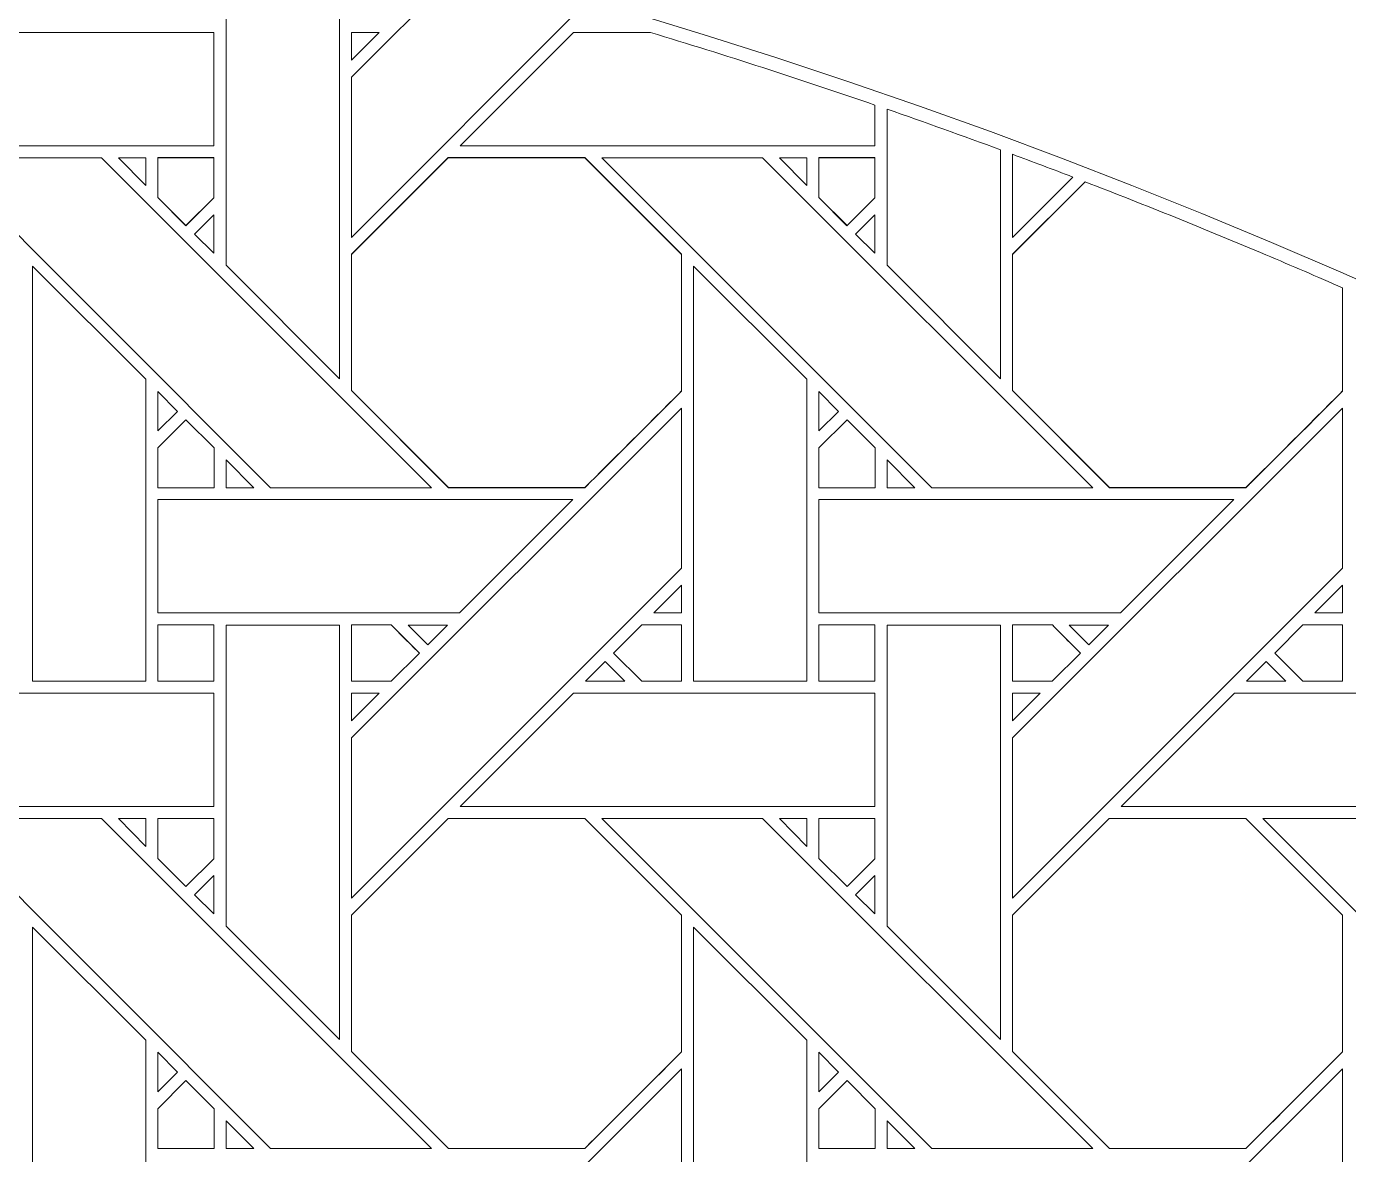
# Model space of a CAD drawing. Header units: inches. Extents: x 2.4 to 22.4, y -0.9 to 19.1.
# Drawn here: x 14.051 to 15.949, y 15.965 to 17.584 of the extents above; entities that cross this region are included whole.
import ezdxf

# ---------------------------------------------------------------- set-up
doc = ezdxf.new("R2010")
doc.units = ezdxf.units.IN
doc.header["$MEASUREMENT"] = 0
doc.layers.add('Design', color=7, linetype='Continuous', lineweight=0)

msp = doc.modelspace()

# ---------------------------------------------------------------- linework, layer by layer
at = {"layer": 'Design'}
for points, knots in [([(12.3829, 19.0948), (6.86, 19.0948), (2.3829, 14.6176), (2.3829, 9.0948), (2.3829, 3.5719), (6.86, -0.9052), (12.3829, -0.9052), (17.9057, -0.9052), (22.3829, 3.5719), (22.3829, 9.0948), (22.3829, 14.6176), (17.9057, 19.0948), (12.3829, 19.0948)], [0, 0, 0, 0, 1, 1, 1, 2, 2, 2, 3, 3, 3, 4, 4, 4, 4]), ([(12.3829, 17.972), (7.4801, 17.972), (3.5056, 13.9975), (3.5056, 9.0948), (3.5056, 4.192), (7.4801, 0.2175), (12.3829, 0.2175), (17.2856, 0.2175), (21.2601, 4.192), (21.2601, 9.0948), (21.2601, 13.9975), (17.2856, 17.972), (12.3829, 17.972)], [0, 0, 0, 0, 1, 1, 1, 2, 2, 2, 3, 3, 3, 4, 4, 4, 4]), ([(14.3378, 17.2415), (14.3378, 17.2415), (14.3378, 17.6737), (14.3378, 17.6737), (14.3378, 17.6737), (14.5007, 17.6737), (14.5007, 17.6737), (14.5007, 17.6737), (14.5007, 17.0786), (14.5007, 17.0786), (14.5007, 17.0786), (14.3378, 17.2415), (14.3378, 17.2415)], [0, 0, 0, 0, 1, 1, 1, 2, 2, 2, 3, 3, 3, 4, 4, 4, 4]), ([(14.5179, 17.2815), (14.5179, 17.2815), (14.5179, 17.5116), (14.5179, 17.5116), (14.5179, 17.5116), (14.6628, 17.6566), (14.6628, 17.6566), (14.723, 17.6406), (14.783, 17.6239), (14.8429, 17.6066), (14.8429, 17.6066), (14.5179, 17.2815), (14.5179, 17.2815)], [0, 0, 0, 0, 1, 1, 1, 2, 2, 2, 3, 3, 3, 4, 4, 4, 4]), ([(14.3203, 17.5758), (14.3203, 17.5758), (14.3203, 17.413), (14.3203, 17.413), (14.3203, 17.413), (13.725, 17.413), (13.725, 17.413), (13.725, 17.413), (13.8878, 17.5758), (13.8878, 17.5758), (13.8878, 17.5758), (14.3203, 17.5758), (14.3203, 17.5758)], [0, 0, 0, 0, 1, 1, 1, 2, 2, 2, 3, 3, 3, 4, 4, 4, 4]), ([(14.5577, 17.5758), (14.5577, 17.5758), (14.5179, 17.536), (14.5179, 17.536), (14.5179, 17.536), (14.5179, 17.5758), (14.5179, 17.5758), (14.5179, 17.5758), (14.5577, 17.5758), (14.5577, 17.5758)], [0, 0, 0, 0, 1, 1, 1, 2, 2, 2, 3, 3, 3, 3]), ([(15.269, 17.4716), (15.269, 17.4716), (15.269, 17.413), (15.269, 17.413), (15.269, 17.413), (14.6737, 17.413), (14.6737, 17.413), (14.6737, 17.413), (14.8365, 17.5758), (14.8365, 17.5758), (14.8365, 17.5758), (14.9468, 17.5758), (14.9468, 17.5758), (15.0548, 17.5432), (15.1622, 17.5084), (15.269, 17.4716)], [0, 0, 0, 0, 1, 1, 1, 2, 2, 2, 3, 3, 3, 4, 4, 4, 5, 5, 5, 5]), ([(15.4494, 17.0786), (15.4494, 17.0786), (15.2865, 17.2415), (15.2865, 17.2415), (15.2865, 17.2415), (15.2865, 17.4656), (15.2865, 17.4656), (15.341, 17.4467), (15.3953, 17.4272), (15.4494, 17.4072), (15.4494, 17.4072), (15.4494, 17.0786), (15.4494, 17.0786)], [0, 0, 0, 0, 1, 1, 1, 2, 2, 2, 3, 3, 3, 4, 4, 4, 4]), ([(15.4666, 17.2815), (15.4666, 17.2815), (15.4666, 17.4008), (15.4666, 17.4008), (15.4955, 17.39), (15.5243, 17.3792), (15.5531, 17.3681), (15.5531, 17.3681), (15.4666, 17.2815), (15.4666, 17.2815)], [0, 0, 0, 0, 1, 1, 1, 2, 2, 2, 3, 3, 3, 3]), ([(14.6329, 16.9222), (14.6329, 16.9222), (14.4018, 16.9222), (14.4018, 16.9222), (14.4018, 16.9222), (13.9283, 17.3959), (13.9283, 17.3959), (13.9283, 17.3959), (14.1592, 17.3959), (14.1592, 17.3959), (14.1592, 17.3959), (14.6329, 16.9222), (14.6329, 16.9222)], [0, 0, 0, 0, 1, 1, 1, 2, 2, 2, 3, 3, 3, 4, 4, 4, 4]), ([(14.1833, 17.3959), (14.1833, 17.3959), (14.2228, 17.3959), (14.2228, 17.3959), (14.2228, 17.3959), (14.2228, 17.356), (14.2228, 17.356), (14.2228, 17.356), (14.1833, 17.3959), (14.1833, 17.3959)], [0, 0, 0, 0, 1, 1, 1, 2, 2, 2, 3, 3, 3, 3]), ([(14.3203, 17.396), (14.3203, 17.396), (14.3203, 17.3384), (14.3203, 17.3384), (14.3203, 17.3384), (14.2803, 17.2985), (14.2803, 17.2985), (14.2803, 17.2985), (14.24, 17.3388), (14.24, 17.3388), (14.24, 17.3388), (14.24, 17.396), (14.24, 17.396), (14.24, 17.396), (14.3203, 17.396), (14.3203, 17.396)], [0, 0, 0, 0, 1, 1, 1, 2, 2, 2, 3, 3, 3, 4, 4, 4, 5, 5, 5, 5]), ([(14.2803, 17.2983), (14.2803, 17.2983), (14.24, 17.3387), (14.24, 17.3387), (14.24, 17.3387), (14.24, 17.3959), (14.24, 17.3959), (14.24, 17.3959), (14.3203, 17.3959), (14.3203, 17.3959), (14.3203, 17.3959), (14.3203, 17.3383), (14.3203, 17.3383), (14.3203, 17.3383), (14.2803, 17.2983), (14.2803, 17.2983)], [0, 0, 0, 0, 1, 1, 1, 2, 2, 2, 3, 3, 3, 4, 4, 4, 5, 5, 5, 5]), ([(14.6566, 17.396), (14.6566, 17.396), (14.8528, 17.396), (14.8528, 17.396), (14.8528, 17.396), (14.9915, 17.2573), (14.9915, 17.2573), (14.9915, 17.2573), (14.9915, 17.0611), (14.9915, 17.0611), (14.9737, 17.0431), (14.8618, 16.9314), (14.8528, 16.9224), (14.8528, 16.9224), (14.6571, 16.9224), (14.6571, 16.9224), (14.6571, 16.9224), (14.5179, 17.0616), (14.5179, 17.0616), (14.5179, 17.0616), (14.5179, 17.2573), (14.5179, 17.2573), (14.5179, 17.2573), (14.6566, 17.396), (14.6566, 17.396)], [0, 0, 0, 0, 1, 1, 1, 2, 2, 2, 3, 3, 3, 4, 4, 4, 5, 5, 5, 6, 6, 6, 7, 7, 7, 8, 8, 8, 8]), ([(14.9915, 17.2571), (14.9915, 17.2571), (14.9915, 17.0609), (14.9915, 17.0609), (14.9736, 17.0429), (14.8617, 16.9312), (14.8528, 16.9222), (14.8528, 16.9222), (14.6571, 16.9222), (14.6571, 16.9222), (14.6571, 16.9222), (14.5179, 17.0615), (14.5179, 17.0615), (14.5179, 17.0615), (14.5179, 17.2571), (14.5179, 17.2571), (14.5179, 17.2571), (14.6565, 17.3959), (14.6565, 17.3959), (14.6565, 17.3959), (14.8528, 17.3959), (14.8528, 17.3959), (14.8528, 17.3959), (14.9915, 17.2571), (14.9915, 17.2571)], [0, 0, 0, 0, 1, 1, 1, 2, 2, 2, 3, 3, 3, 4, 4, 4, 5, 5, 5, 6, 6, 6, 7, 7, 7, 8, 8, 8, 8]), ([(15.5816, 16.9222), (15.5816, 16.9222), (15.3506, 16.9222), (15.3506, 16.9222), (15.3506, 16.9222), (14.877, 17.3959), (14.877, 17.3959), (14.877, 17.3959), (15.1079, 17.3959), (15.1079, 17.3959), (15.1079, 17.3959), (15.5816, 16.9222), (15.5816, 16.9222)], [0, 0, 0, 0, 1, 1, 1, 2, 2, 2, 3, 3, 3, 4, 4, 4, 4]), ([(15.1321, 17.3959), (15.1321, 17.3959), (15.1715, 17.3959), (15.1715, 17.3959), (15.1715, 17.3959), (15.1715, 17.356), (15.1715, 17.356), (15.1715, 17.356), (15.1321, 17.3959), (15.1321, 17.3959)], [0, 0, 0, 0, 1, 1, 1, 2, 2, 2, 3, 3, 3, 3]), ([(15.1887, 17.3388), (15.1887, 17.3388), (15.1887, 17.396), (15.1887, 17.396), (15.1887, 17.396), (15.269, 17.396), (15.269, 17.396), (15.269, 17.396), (15.269, 17.3384), (15.269, 17.3384), (15.269, 17.3384), (15.2291, 17.2985), (15.2291, 17.2985), (15.2291, 17.2985), (15.1887, 17.3388), (15.1887, 17.3388)], [0, 0, 0, 0, 1, 1, 1, 2, 2, 2, 3, 3, 3, 4, 4, 4, 5, 5, 5, 5]), ([(15.229, 17.2983), (15.229, 17.2983), (15.1887, 17.3387), (15.1887, 17.3387), (15.1887, 17.3387), (15.1887, 17.3959), (15.1887, 17.3959), (15.1887, 17.3959), (15.269, 17.3959), (15.269, 17.3959), (15.269, 17.3959), (15.269, 17.3383), (15.269, 17.3383), (15.269, 17.3383), (15.229, 17.2983), (15.229, 17.2983)], [0, 0, 0, 0, 1, 1, 1, 2, 2, 2, 3, 3, 3, 4, 4, 4, 5, 5, 5, 5]), ([(15.9403, 17.209), (15.9403, 17.209), (15.9403, 17.0611), (15.9403, 17.0611), (15.9225, 17.0431), (15.8106, 16.9314), (15.8016, 16.9224), (15.8016, 16.9224), (15.6059, 16.9224), (15.6059, 16.9224), (15.6059, 16.9224), (15.4666, 17.0616), (15.4666, 17.0616), (15.4666, 17.0616), (15.4666, 17.2573), (15.4666, 17.2573), (15.4666, 17.2573), (15.5707, 17.3613), (15.5707, 17.3613), (15.6576, 17.3277), (15.7442, 17.2929), (15.8303, 17.2565), (15.8671, 17.2409), (15.9037, 17.2251), (15.9403, 17.209)], [0, 0, 0, 0, 1, 1, 1, 2, 2, 2, 3, 3, 3, 4, 4, 4, 5, 5, 5, 6, 6, 6, 7, 7, 7, 8, 8, 8, 8]), ([(15.8303, 17.2565), (15.8671, 17.2409), (15.9037, 17.2251), (15.9403, 17.209), (15.9403, 17.209), (15.9403, 17.0609), (15.9403, 17.0609), (15.922, 17.0425), (15.8102, 16.9309), (15.8015, 16.9222), (15.8015, 16.9222), (15.6058, 16.9222), (15.6058, 16.9222), (15.6058, 16.9222), (15.4666, 17.0615), (15.4666, 17.0615), (15.4666, 17.0615), (15.4666, 17.2572), (15.4666, 17.2572), (15.4666, 17.2572), (15.5707, 17.3613), (15.5707, 17.3613), (15.6576, 17.3277), (15.7442, 17.2929), (15.8303, 17.2565)], [0, 0, 0, 0, 1, 1, 1, 2, 2, 2, 3, 3, 3, 4, 4, 4, 5, 5, 5, 6, 6, 6, 7, 7, 7, 8, 8, 8, 8]), ([(14.3203, 17.314), (14.3203, 17.314), (14.3203, 17.2589), (14.3203, 17.2589), (14.3203, 17.2589), (14.2925, 17.2863), (14.2925, 17.2863), (14.2925, 17.2863), (14.3203, 17.314), (14.3203, 17.314)], [0, 0, 0, 0, 1, 1, 1, 2, 2, 2, 3, 3, 3, 3]), ([(15.269, 17.314), (15.269, 17.314), (15.269, 17.2589), (15.269, 17.2589), (15.269, 17.2589), (15.2412, 17.2863), (15.2412, 17.2863), (15.2412, 17.2863), (15.269, 17.314), (15.269, 17.314)], [0, 0, 0, 0, 1, 1, 1, 2, 2, 2, 3, 3, 3, 3]), ([(14.0599, 16.6442), (14.0599, 16.6442), (14.0599, 17.2401), (14.0599, 17.2401), (14.0599, 17.2401), (14.2227, 17.0779), (14.2227, 17.0779), (14.2227, 17.0779), (14.2227, 16.6442), (14.2227, 16.6442), (14.2227, 16.6442), (14.0599, 16.6442), (14.0599, 16.6442)], [0, 0, 0, 0, 1, 1, 1, 2, 2, 2, 3, 3, 3, 4, 4, 4, 4]), ([(15.0087, 16.6442), (15.0087, 16.6442), (15.0087, 17.2401), (15.0087, 17.2401), (15.0087, 17.2401), (15.1714, 17.0779), (15.1714, 17.0779), (15.1714, 17.0779), (15.1714, 16.6442), (15.1714, 16.6442), (15.1714, 16.6442), (15.0087, 16.6442), (15.0087, 16.6442)], [0, 0, 0, 0, 1, 1, 1, 2, 2, 2, 3, 3, 3, 4, 4, 4, 4]), ([(14.24, 17.0037), (14.24, 17.0037), (14.24, 17.0604), (14.24, 17.0604), (14.24, 17.0604), (14.2682, 17.0318), (14.2682, 17.0318), (14.2682, 17.0318), (14.24, 17.0037), (14.24, 17.0037)], [0, 0, 0, 0, 1, 1, 1, 2, 2, 2, 3, 3, 3, 3]), ([(15.1887, 17.0037), (15.1887, 17.0037), (15.1887, 17.0604), (15.1887, 17.0604), (15.1887, 17.0604), (15.2169, 17.0318), (15.2169, 17.0318), (15.2169, 17.0318), (15.1887, 17.0037), (15.1887, 17.0037)], [0, 0, 0, 0, 1, 1, 1, 2, 2, 2, 3, 3, 3, 3]), ([(14.9915, 16.8065), (14.9915, 16.8065), (14.5179, 16.3328), (14.5179, 16.3328), (14.5179, 16.3328), (14.5179, 16.5629), (14.5179, 16.5629), (14.5179, 16.5629), (14.9915, 17.0365), (14.9915, 17.0365), (14.9915, 17.0365), (14.9915, 16.8065), (14.9915, 16.8065)], [0, 0, 0, 0, 1, 1, 1, 2, 2, 2, 3, 3, 3, 4, 4, 4, 4]), ([(15.9403, 16.8065), (15.9403, 16.8065), (15.4666, 16.3328), (15.4666, 16.3328), (15.4666, 16.3328), (15.4666, 16.5629), (15.4666, 16.5629), (15.4666, 16.5629), (15.9403, 17.0365), (15.9403, 17.0365), (15.9403, 17.0365), (15.9403, 16.8065), (15.9403, 16.8065)], [0, 0, 0, 0, 1, 1, 1, 2, 2, 2, 3, 3, 3, 4, 4, 4, 4]), ([(14.24, 16.9221), (14.24, 16.9221), (14.24, 16.9794), (14.24, 16.9794), (14.24, 16.9794), (14.2803, 17.0198), (14.2803, 17.0198), (14.2803, 17.0198), (14.3207, 16.9794), (14.3207, 16.9794), (14.3207, 16.9794), (14.3207, 16.9221), (14.3207, 16.9221), (14.3207, 16.9221), (14.24, 16.9221), (14.24, 16.9221)], [0, 0, 0, 0, 1, 1, 1, 2, 2, 2, 3, 3, 3, 4, 4, 4, 5, 5, 5, 5]), ([(14.2803, 17.0196), (14.2803, 17.0196), (14.3207, 16.9793), (14.3207, 16.9793), (14.3207, 16.9793), (14.3207, 16.922), (14.3207, 16.922), (14.3207, 16.922), (14.24, 16.922), (14.24, 16.922), (14.24, 16.922), (14.24, 16.9793), (14.24, 16.9793), (14.24, 16.9793), (14.2803, 17.0196), (14.2803, 17.0196)], [0, 0, 0, 0, 1, 1, 1, 2, 2, 2, 3, 3, 3, 4, 4, 4, 5, 5, 5, 5]), ([(15.2291, 17.0196), (15.2291, 17.0196), (15.2694, 16.9793), (15.2694, 16.9793), (15.2694, 16.9793), (15.2694, 16.922), (15.2694, 16.922), (15.2694, 16.922), (15.1887, 16.922), (15.1887, 16.922), (15.1887, 16.922), (15.1887, 16.9793), (15.1887, 16.9793), (15.1887, 16.9793), (15.2291, 17.0196), (15.2291, 17.0196)], [0, 0, 0, 0, 1, 1, 1, 2, 2, 2, 3, 3, 3, 4, 4, 4, 5, 5, 5, 5]), ([(15.1888, 16.9221), (15.1888, 16.9221), (15.1888, 16.9794), (15.1888, 16.9794), (15.1888, 16.9794), (15.2291, 17.0198), (15.2291, 17.0198), (15.2291, 17.0198), (15.2694, 16.9794), (15.2694, 16.9794), (15.2694, 16.9794), (15.2694, 16.9221), (15.2694, 16.9221), (15.2694, 16.9221), (15.1888, 16.9221), (15.1888, 16.9221)], [0, 0, 0, 0, 1, 1, 1, 2, 2, 2, 3, 3, 3, 4, 4, 4, 5, 5, 5, 5]), ([(14.3379, 16.9222), (14.3379, 16.9222), (14.3379, 16.962), (14.3379, 16.962), (14.3379, 16.962), (14.3776, 16.9222), (14.3776, 16.9222), (14.3776, 16.9222), (14.3379, 16.9222), (14.3379, 16.9222)], [0, 0, 0, 0, 1, 1, 1, 2, 2, 2, 3, 3, 3, 3]), ([(15.2866, 16.9222), (15.2866, 16.9222), (15.2866, 16.962), (15.2866, 16.962), (15.2866, 16.962), (15.3264, 16.9222), (15.3264, 16.9222), (15.3264, 16.9222), (15.2866, 16.9222), (15.2866, 16.9222)], [0, 0, 0, 0, 1, 1, 1, 2, 2, 2, 3, 3, 3, 3]), ([(14.673, 16.7423), (14.673, 16.7423), (14.24, 16.7423), (14.24, 16.7423), (14.24, 16.7423), (14.24, 16.905), (14.24, 16.905), (14.24, 16.905), (14.8357, 16.905), (14.8357, 16.905), (14.8357, 16.905), (14.673, 16.7423), (14.673, 16.7423)], [0, 0, 0, 0, 1, 1, 1, 2, 2, 2, 3, 3, 3, 4, 4, 4, 4]), ([(15.6217, 16.7423), (15.6217, 16.7423), (15.1887, 16.7423), (15.1887, 16.7423), (15.1887, 16.7423), (15.1887, 16.905), (15.1887, 16.905), (15.1887, 16.905), (15.7844, 16.905), (15.7844, 16.905), (15.7844, 16.905), (15.6217, 16.7423), (15.6217, 16.7423)], [0, 0, 0, 0, 1, 1, 1, 2, 2, 2, 3, 3, 3, 4, 4, 4, 4]), ([(14.9517, 16.7423), (14.9517, 16.7423), (14.9915, 16.7821), (14.9915, 16.7821), (14.9915, 16.7821), (14.9915, 16.7423), (14.9915, 16.7423), (14.9915, 16.7423), (14.9517, 16.7423), (14.9517, 16.7423)], [0, 0, 0, 0, 1, 1, 1, 2, 2, 2, 3, 3, 3, 3]), ([(15.9005, 16.7423), (15.9005, 16.7423), (15.9403, 16.7821), (15.9403, 16.7821), (15.9403, 16.7821), (15.9403, 16.7423), (15.9403, 16.7423), (15.9403, 16.7423), (15.9005, 16.7423), (15.9005, 16.7423)], [0, 0, 0, 0, 1, 1, 1, 2, 2, 2, 3, 3, 3, 3]), ([(14.24, 16.7251), (14.24, 16.7251), (14.3203, 16.7251), (14.3203, 16.7251), (14.3203, 16.7251), (14.3203, 16.6443), (14.3203, 16.6443), (14.3203, 16.6443), (14.24, 16.6443), (14.24, 16.6443), (14.24, 16.6443), (14.24, 16.7251), (14.24, 16.7251)], [0, 0, 0, 0, 1, 1, 1, 2, 2, 2, 3, 3, 3, 4, 4, 4, 4]), ([(14.3203, 16.6443), (14.3203, 16.6443), (14.24, 16.6443), (14.24, 16.6443), (14.24, 16.6443), (14.24, 16.7251), (14.24, 16.7251), (14.24, 16.7251), (14.3203, 16.7251), (14.3203, 16.7251), (14.3203, 16.7251), (14.3203, 16.6443), (14.3203, 16.6443)], [0, 0, 0, 0, 1, 1, 1, 2, 2, 2, 3, 3, 3, 4, 4, 4, 4]), ([(14.3378, 16.2928), (14.3378, 16.2928), (14.3378, 16.725), (14.3378, 16.725), (14.3378, 16.725), (14.5007, 16.725), (14.5007, 16.725), (14.5007, 16.725), (14.5007, 16.1299), (14.5007, 16.1299), (14.5007, 16.1299), (14.3378, 16.2928), (14.3378, 16.2928)], [0, 0, 0, 0, 1, 1, 1, 2, 2, 2, 3, 3, 3, 4, 4, 4, 4]), ([(14.5749, 16.7251), (14.5801, 16.72), (14.6108, 16.6892), (14.6153, 16.6847), (14.6153, 16.6847), (14.5748, 16.6443), (14.5748, 16.6443), (14.5748, 16.6443), (14.5179, 16.6443), (14.5179, 16.6443), (14.5179, 16.6443), (14.5179, 16.7251), (14.5179, 16.7251), (14.5179, 16.7251), (14.5749, 16.7251), (14.5749, 16.7251)], [0, 0, 0, 0, 1, 1, 1, 2, 2, 2, 3, 3, 3, 4, 4, 4, 5, 5, 5, 5]), ([(14.6153, 16.6847), (14.6153, 16.6847), (14.5748, 16.6443), (14.5748, 16.6443), (14.5748, 16.6443), (14.5179, 16.6443), (14.5179, 16.6443), (14.5179, 16.6443), (14.5179, 16.7251), (14.5179, 16.7251), (14.5179, 16.7251), (14.5749, 16.7251), (14.5749, 16.7251), (14.5802, 16.7198), (14.6111, 16.6889), (14.6153, 16.6847)], [0, 0, 0, 0, 1, 1, 1, 2, 2, 2, 3, 3, 3, 4, 4, 4, 5, 5, 5, 5]), ([(14.5993, 16.725), (14.5993, 16.725), (14.6558, 16.725), (14.6558, 16.725), (14.6558, 16.725), (14.6275, 16.6968), (14.6275, 16.6968), (14.6275, 16.6968), (14.5993, 16.725), (14.5993, 16.725)], [0, 0, 0, 0, 1, 1, 1, 2, 2, 2, 3, 3, 3, 3]), ([(14.9344, 16.6443), (14.9344, 16.6443), (14.8941, 16.6847), (14.8941, 16.6847), (14.8941, 16.6847), (14.9345, 16.7251), (14.9345, 16.7251), (14.9345, 16.7251), (14.9915, 16.7251), (14.9915, 16.7251), (14.9915, 16.7251), (14.9915, 16.6443), (14.9915, 16.6443), (14.9915, 16.6443), (14.9344, 16.6443), (14.9344, 16.6443)], [0, 0, 0, 0, 1, 1, 1, 2, 2, 2, 3, 3, 3, 4, 4, 4, 5, 5, 5, 5]), ([(14.9915, 16.6443), (14.9915, 16.6443), (14.9344, 16.6443), (14.9344, 16.6443), (14.9344, 16.6443), (14.8941, 16.6847), (14.8941, 16.6847), (14.8941, 16.6847), (14.9345, 16.7251), (14.9345, 16.7251), (14.9345, 16.7251), (14.9915, 16.7251), (14.9915, 16.7251), (14.9915, 16.7251), (14.9915, 16.6443), (14.9915, 16.6443)], [0, 0, 0, 0, 1, 1, 1, 2, 2, 2, 3, 3, 3, 4, 4, 4, 5, 5, 5, 5]), ([(15.1887, 16.7251), (15.1887, 16.7251), (15.269, 16.7251), (15.269, 16.7251), (15.269, 16.7251), (15.269, 16.6443), (15.269, 16.6443), (15.269, 16.6443), (15.1887, 16.6443), (15.1887, 16.6443), (15.1887, 16.6443), (15.1887, 16.7251), (15.1887, 16.7251)], [0, 0, 0, 0, 1, 1, 1, 2, 2, 2, 3, 3, 3, 4, 4, 4, 4]), ([(15.269, 16.6443), (15.269, 16.6443), (15.1887, 16.6443), (15.1887, 16.6443), (15.1887, 16.6443), (15.1887, 16.7251), (15.1887, 16.7251), (15.1887, 16.7251), (15.269, 16.7251), (15.269, 16.7251), (15.269, 16.7251), (15.269, 16.6443), (15.269, 16.6443)], [0, 0, 0, 0, 1, 1, 1, 2, 2, 2, 3, 3, 3, 4, 4, 4, 4]), ([(15.2865, 16.2928), (15.2865, 16.2928), (15.2865, 16.725), (15.2865, 16.725), (15.2865, 16.725), (15.4494, 16.725), (15.4494, 16.725), (15.4494, 16.725), (15.4494, 16.1299), (15.4494, 16.1299), (15.4494, 16.1299), (15.2865, 16.2928), (15.2865, 16.2928)], [0, 0, 0, 0, 1, 1, 1, 2, 2, 2, 3, 3, 3, 4, 4, 4, 4]), ([(15.4666, 16.6443), (15.4666, 16.6443), (15.4666, 16.7251), (15.4666, 16.7251), (15.4666, 16.7251), (15.5237, 16.7251), (15.5237, 16.7251), (15.5288, 16.72), (15.5596, 16.6892), (15.564, 16.6847), (15.564, 16.6847), (15.5236, 16.6443), (15.5236, 16.6443), (15.5236, 16.6443), (15.4666, 16.6443), (15.4666, 16.6443)], [0, 0, 0, 0, 1, 1, 1, 2, 2, 2, 3, 3, 3, 4, 4, 4, 5, 5, 5, 5]), ([(15.5493, 16.6993), (15.5493, 16.6993), (15.564, 16.6847), (15.564, 16.6847), (15.564, 16.6847), (15.5236, 16.6443), (15.5236, 16.6443), (15.5236, 16.6443), (15.4666, 16.6443), (15.4666, 16.6443), (15.4666, 16.6443), (15.4666, 16.7251), (15.4666, 16.7251), (15.4666, 16.7251), (15.5237, 16.7251), (15.5237, 16.7251), (15.5293, 16.7195), (15.5397, 16.709), (15.5493, 16.6993)], [0, 0, 0, 0, 1, 1, 1, 2, 2, 2, 3, 3, 3, 4, 4, 4, 5, 5, 5, 6, 6, 6, 6]), ([(15.548, 16.725), (15.548, 16.725), (15.6045, 16.725), (15.6045, 16.725), (15.6045, 16.725), (15.5762, 16.6968), (15.5762, 16.6968), (15.5762, 16.6968), (15.548, 16.725), (15.548, 16.725)], [0, 0, 0, 0, 1, 1, 1, 2, 2, 2, 3, 3, 3, 3]), ([(15.8832, 16.6443), (15.8832, 16.6443), (15.8428, 16.6847), (15.8428, 16.6847), (15.8428, 16.6847), (15.8832, 16.7251), (15.8832, 16.7251), (15.8832, 16.7251), (15.9403, 16.7251), (15.9403, 16.7251), (15.9403, 16.7251), (15.9403, 16.6443), (15.9403, 16.6443), (15.9403, 16.6443), (15.8832, 16.6443), (15.8832, 16.6443)], [0, 0, 0, 0, 1, 1, 1, 2, 2, 2, 3, 3, 3, 4, 4, 4, 5, 5, 5, 5]), ([(15.8428, 16.6847), (15.8428, 16.6847), (15.8832, 16.7251), (15.8832, 16.7251), (15.8832, 16.7251), (15.9403, 16.7251), (15.9403, 16.7251), (15.9403, 16.7251), (15.9403, 16.6443), (15.9403, 16.6443), (15.9403, 16.6443), (15.8832, 16.6443), (15.8832, 16.6443), (15.8832, 16.6443), (15.8428, 16.6847), (15.8428, 16.6847)], [0, 0, 0, 0, 1, 1, 1, 2, 2, 2, 3, 3, 3, 4, 4, 4, 5, 5, 5, 5]), ([(14.8537, 16.6442), (14.8537, 16.6442), (14.8819, 16.6725), (14.8819, 16.6725), (14.8819, 16.6725), (14.9102, 16.6442), (14.9102, 16.6442), (14.9102, 16.6442), (14.8537, 16.6442), (14.8537, 16.6442)], [0, 0, 0, 0, 1, 1, 1, 2, 2, 2, 3, 3, 3, 3]), ([(15.8589, 16.6442), (15.8589, 16.6442), (15.8024, 16.6442), (15.8024, 16.6442), (15.8024, 16.6442), (15.8307, 16.6725), (15.8307, 16.6725), (15.8307, 16.6725), (15.8589, 16.6442), (15.8589, 16.6442)], [0, 0, 0, 0, 1, 1, 1, 2, 2, 2, 3, 3, 3, 3]), ([(14.3203, 16.6271), (14.3203, 16.6271), (14.3203, 16.4643), (14.3203, 16.4643), (14.3203, 16.4643), (13.725, 16.4643), (13.725, 16.4643), (13.725, 16.4643), (13.8878, 16.6271), (13.8878, 16.6271), (13.8878, 16.6271), (14.3203, 16.6271), (14.3203, 16.6271)], [0, 0, 0, 0, 1, 1, 1, 2, 2, 2, 3, 3, 3, 4, 4, 4, 4]), ([(14.5577, 16.6271), (14.5577, 16.6271), (14.5179, 16.5873), (14.5179, 16.5873), (14.5179, 16.5873), (14.5179, 16.6271), (14.5179, 16.6271), (14.5179, 16.6271), (14.5577, 16.6271), (14.5577, 16.6271)], [0, 0, 0, 0, 1, 1, 1, 2, 2, 2, 3, 3, 3, 3]), ([(15.269, 16.6271), (15.269, 16.6271), (15.269, 16.4643), (15.269, 16.4643), (15.269, 16.4643), (14.6737, 16.4643), (14.6737, 16.4643), (14.6737, 16.4643), (14.8365, 16.6271), (14.8365, 16.6271), (14.8365, 16.6271), (15.269, 16.6271), (15.269, 16.6271)], [0, 0, 0, 0, 1, 1, 1, 2, 2, 2, 3, 3, 3, 4, 4, 4, 4]), ([(15.5064, 16.6271), (15.5064, 16.6271), (15.4666, 16.5873), (15.4666, 16.5873), (15.4666, 16.5873), (15.4666, 16.6271), (15.4666, 16.6271), (15.4666, 16.6271), (15.5064, 16.6271), (15.5064, 16.6271)], [0, 0, 0, 0, 1, 1, 1, 2, 2, 2, 3, 3, 3, 3]), ([(16.2177, 16.6271), (16.2177, 16.6271), (16.2177, 16.4643), (16.2177, 16.4643), (16.2177, 16.4643), (15.6224, 16.4643), (15.6224, 16.4643), (15.6224, 16.4643), (15.7853, 16.6271), (15.7853, 16.6271), (15.7853, 16.6271), (16.2177, 16.6271), (16.2177, 16.6271)], [0, 0, 0, 0, 1, 1, 1, 2, 2, 2, 3, 3, 3, 4, 4, 4, 4]), ([(14.6329, 15.9735), (14.6329, 15.9735), (14.4018, 15.9735), (14.4018, 15.9735), (14.4018, 15.9735), (13.9283, 16.4472), (13.9283, 16.4472), (13.9283, 16.4472), (14.1592, 16.4472), (14.1592, 16.4472), (14.1592, 16.4472), (14.6329, 15.9735), (14.6329, 15.9735)], [0, 0, 0, 0, 1, 1, 1, 2, 2, 2, 3, 3, 3, 4, 4, 4, 4]), ([(14.1833, 16.4471), (14.1833, 16.4471), (14.2228, 16.4471), (14.2228, 16.4471), (14.2228, 16.4471), (14.2228, 16.4073), (14.2228, 16.4073), (14.2228, 16.4073), (14.1833, 16.4471), (14.1833, 16.4471)], [0, 0, 0, 0, 1, 1, 1, 2, 2, 2, 3, 3, 3, 3]), ([(14.3203, 16.4472), (14.3203, 16.4472), (14.3203, 16.3896), (14.3203, 16.3896), (14.3203, 16.3896), (14.2803, 16.3497), (14.2803, 16.3497), (14.2803, 16.3497), (14.24, 16.39), (14.24, 16.39), (14.24, 16.39), (14.24, 16.4472), (14.24, 16.4472), (14.24, 16.4472), (14.3203, 16.4472), (14.3203, 16.4472)], [0, 0, 0, 0, 1, 1, 1, 2, 2, 2, 3, 3, 3, 4, 4, 4, 5, 5, 5, 5]), ([(14.2803, 16.3497), (14.2803, 16.3497), (14.24, 16.39), (14.24, 16.39), (14.24, 16.39), (14.24, 16.4472), (14.24, 16.4472), (14.24, 16.4472), (14.3203, 16.4472), (14.3203, 16.4472), (14.3203, 16.4472), (14.3203, 16.3896), (14.3203, 16.3896), (14.3203, 16.3896), (14.2803, 16.3497), (14.2803, 16.3497)], [0, 0, 0, 0, 1, 1, 1, 2, 2, 2, 3, 3, 3, 4, 4, 4, 5, 5, 5, 5]), ([(14.6566, 16.4472), (14.6566, 16.4472), (14.8528, 16.4472), (14.8528, 16.4472), (14.8528, 16.4472), (14.9915, 16.3085), (14.9915, 16.3085), (14.9915, 16.3085), (14.9915, 16.1123), (14.9915, 16.1123), (14.9737, 16.0943), (14.8618, 15.9826), (14.8528, 15.9736), (14.8528, 15.9736), (14.6571, 15.9736), (14.6571, 15.9736), (14.6571, 15.9736), (14.5179, 16.1128), (14.5179, 16.1128), (14.5179, 16.1128), (14.5179, 16.3085), (14.5179, 16.3085), (14.5179, 16.3085), (14.6566, 16.4472), (14.6566, 16.4472)], [0, 0, 0, 0, 1, 1, 1, 2, 2, 2, 3, 3, 3, 4, 4, 4, 5, 5, 5, 6, 6, 6, 7, 7, 7, 8, 8, 8, 8]), ([(14.9915, 16.1123), (14.9737, 16.0943), (14.8617, 15.9825), (14.8528, 15.9736), (14.8528, 15.9736), (14.6571, 15.9736), (14.6571, 15.9736), (14.6571, 15.9736), (14.5179, 16.1128), (14.5179, 16.1128), (14.5179, 16.1128), (14.5179, 16.3085), (14.5179, 16.3085), (14.5179, 16.3085), (14.6566, 16.4472), (14.6566, 16.4472), (14.6566, 16.4472), (14.8528, 16.4472), (14.8528, 16.4472), (14.8528, 16.4472), (14.9915, 16.3085), (14.9915, 16.3085), (14.9915, 16.3085), (14.9915, 16.1123), (14.9915, 16.1123)], [0, 0, 0, 0, 1, 1, 1, 2, 2, 2, 3, 3, 3, 4, 4, 4, 5, 5, 5, 6, 6, 6, 7, 7, 7, 8, 8, 8, 8]), ([(15.5816, 15.9735), (15.5816, 15.9735), (15.3506, 15.9735), (15.3506, 15.9735), (15.3506, 15.9735), (14.877, 16.4472), (14.877, 16.4472), (14.877, 16.4472), (15.1079, 16.4472), (15.1079, 16.4472), (15.1079, 16.4472), (15.5816, 15.9735), (15.5816, 15.9735)], [0, 0, 0, 0, 1, 1, 1, 2, 2, 2, 3, 3, 3, 4, 4, 4, 4]), ([(15.1321, 16.4471), (15.1321, 16.4471), (15.1715, 16.4471), (15.1715, 16.4471), (15.1715, 16.4471), (15.1715, 16.4073), (15.1715, 16.4073), (15.1715, 16.4073), (15.1321, 16.4471), (15.1321, 16.4471)], [0, 0, 0, 0, 1, 1, 1, 2, 2, 2, 3, 3, 3, 3]), ([(15.269, 16.4472), (15.269, 16.4472), (15.269, 16.3896), (15.269, 16.3896), (15.269, 16.3896), (15.2291, 16.3497), (15.2291, 16.3497), (15.2291, 16.3497), (15.1887, 16.39), (15.1887, 16.39), (15.1887, 16.39), (15.1887, 16.4472), (15.1887, 16.4472), (15.1887, 16.4472), (15.269, 16.4472), (15.269, 16.4472)], [0, 0, 0, 0, 1, 1, 1, 2, 2, 2, 3, 3, 3, 4, 4, 4, 5, 5, 5, 5]), ([(15.2291, 16.3497), (15.2291, 16.3497), (15.1887, 16.39), (15.1887, 16.39), (15.1887, 16.39), (15.1887, 16.4472), (15.1887, 16.4472), (15.1887, 16.4472), (15.269, 16.4472), (15.269, 16.4472), (15.269, 16.4472), (15.269, 16.3896), (15.269, 16.3896), (15.269, 16.3896), (15.2291, 16.3497), (15.2291, 16.3497)], [0, 0, 0, 0, 1, 1, 1, 2, 2, 2, 3, 3, 3, 4, 4, 4, 5, 5, 5, 5]), ([(15.6053, 16.4472), (15.6053, 16.4472), (15.8015, 16.4472), (15.8015, 16.4472), (15.8015, 16.4472), (15.9403, 16.3085), (15.9403, 16.3085), (15.9403, 16.3085), (15.9403, 16.1123), (15.9403, 16.1123), (15.9225, 16.0943), (15.8105, 15.9826), (15.8016, 15.9736), (15.8016, 15.9736), (15.6058, 15.9736), (15.6058, 15.9736), (15.6058, 15.9736), (15.4666, 16.1128), (15.4666, 16.1128), (15.4666, 16.1128), (15.4666, 16.3085), (15.4666, 16.3085), (15.4666, 16.3085), (15.6053, 16.4472), (15.6053, 16.4472)], [0, 0, 0, 0, 1, 1, 1, 2, 2, 2, 3, 3, 3, 4, 4, 4, 5, 5, 5, 6, 6, 6, 7, 7, 7, 8, 8, 8, 8]), ([(15.9403, 16.3085), (15.9403, 16.3085), (15.9403, 16.1123), (15.9403, 16.1123), (15.9224, 16.0943), (15.8105, 15.9826), (15.8016, 15.9736), (15.8016, 15.9736), (15.6058, 15.9736), (15.6058, 15.9736), (15.6058, 15.9736), (15.4666, 16.1128), (15.4666, 16.1128), (15.4666, 16.1128), (15.4666, 16.3085), (15.4666, 16.3085), (15.4666, 16.3085), (15.6053, 16.4472), (15.6053, 16.4472), (15.6053, 16.4472), (15.8015, 16.4472), (15.8015, 16.4472), (15.8015, 16.4472), (15.9403, 16.3085), (15.9403, 16.3085)], [0, 0, 0, 0, 1, 1, 1, 2, 2, 2, 3, 3, 3, 4, 4, 4, 5, 5, 5, 6, 6, 6, 7, 7, 7, 8, 8, 8, 8]), ([(16.5303, 15.9735), (16.5303, 15.9735), (16.2993, 15.9735), (16.2993, 15.9735), (16.2993, 15.9735), (15.8257, 16.4472), (15.8257, 16.4472), (15.8257, 16.4472), (16.0567, 16.4472), (16.0567, 16.4472), (16.0567, 16.4472), (16.5303, 15.9735), (16.5303, 15.9735)], [0, 0, 0, 0, 1, 1, 1, 2, 2, 2, 3, 3, 3, 4, 4, 4, 4]), ([(14.3203, 16.3653), (14.3203, 16.3653), (14.3203, 16.3102), (14.3203, 16.3102), (14.3203, 16.3102), (14.2925, 16.3375), (14.2925, 16.3375), (14.2925, 16.3375), (14.3203, 16.3653), (14.3203, 16.3653)], [0, 0, 0, 0, 1, 1, 1, 2, 2, 2, 3, 3, 3, 3]), ([(15.269, 16.3653), (15.269, 16.3653), (15.269, 16.3102), (15.269, 16.3102), (15.269, 16.3102), (15.2412, 16.3375), (15.2412, 16.3375), (15.2412, 16.3375), (15.269, 16.3653), (15.269, 16.3653)], [0, 0, 0, 0, 1, 1, 1, 2, 2, 2, 3, 3, 3, 3]), ([(14.0599, 15.6955), (14.0599, 15.6955), (14.0599, 16.2913), (14.0599, 16.2913), (14.0599, 16.2913), (14.2227, 16.1292), (14.2227, 16.1292), (14.2227, 16.1292), (14.2227, 15.6955), (14.2227, 15.6955), (14.2227, 15.6955), (14.0599, 15.6955), (14.0599, 15.6955)], [0, 0, 0, 0, 1, 1, 1, 2, 2, 2, 3, 3, 3, 4, 4, 4, 4]), ([(15.0087, 15.6955), (15.0087, 15.6955), (15.0087, 16.2913), (15.0087, 16.2913), (15.0087, 16.2913), (15.1714, 16.1292), (15.1714, 16.1292), (15.1714, 16.1292), (15.1714, 15.6955), (15.1714, 15.6955), (15.1714, 15.6955), (15.0087, 15.6955), (15.0087, 15.6955)], [0, 0, 0, 0, 1, 1, 1, 2, 2, 2, 3, 3, 3, 4, 4, 4, 4]), ([(14.24, 16.0549), (14.24, 16.0549), (14.24, 16.1117), (14.24, 16.1117), (14.24, 16.1117), (14.2682, 16.0831), (14.2682, 16.0831), (14.2682, 16.0831), (14.24, 16.0549), (14.24, 16.0549)], [0, 0, 0, 0, 1, 1, 1, 2, 2, 2, 3, 3, 3, 3]), ([(15.1887, 16.0549), (15.1887, 16.0549), (15.1887, 16.1117), (15.1887, 16.1117), (15.1887, 16.1117), (15.2169, 16.0831), (15.2169, 16.0831), (15.2169, 16.0831), (15.1887, 16.0549), (15.1887, 16.0549)], [0, 0, 0, 0, 1, 1, 1, 2, 2, 2, 3, 3, 3, 3]), ([(14.9915, 15.8577), (14.9915, 15.8577), (14.5179, 15.3841), (14.5179, 15.3841), (14.5179, 15.3841), (14.5179, 15.6142), (14.5179, 15.6142), (14.5179, 15.6142), (14.9915, 16.0878), (14.9915, 16.0878), (14.9915, 16.0878), (14.9915, 15.8577), (14.9915, 15.8577)], [0, 0, 0, 0, 1, 1, 1, 2, 2, 2, 3, 3, 3, 4, 4, 4, 4]), ([(15.9403, 15.8577), (15.9403, 15.8577), (15.4666, 15.3841), (15.4666, 15.3841), (15.4666, 15.3841), (15.4666, 15.6142), (15.4666, 15.6142), (15.4666, 15.6142), (15.9403, 16.0878), (15.9403, 16.0878), (15.9403, 16.0878), (15.9403, 15.8577), (15.9403, 15.8577)], [0, 0, 0, 0, 1, 1, 1, 2, 2, 2, 3, 3, 3, 4, 4, 4, 4]), ([(14.24, 15.9733), (14.24, 15.9733), (14.24, 16.0306), (14.24, 16.0306), (14.24, 16.0306), (14.2803, 16.071), (14.2803, 16.071), (14.2803, 16.071), (14.3207, 16.0306), (14.3207, 16.0306), (14.3207, 16.0306), (14.3207, 15.9733), (14.3207, 15.9733), (14.3207, 15.9733), (14.24, 15.9733), (14.24, 15.9733)], [0, 0, 0, 0, 1, 1, 1, 2, 2, 2, 3, 3, 3, 4, 4, 4, 5, 5, 5, 5]), ([(14.2803, 16.071), (14.2803, 16.071), (14.3207, 16.0306), (14.3207, 16.0306), (14.3207, 16.0306), (14.3207, 15.9733), (14.3207, 15.9733), (14.3207, 15.9733), (14.24, 15.9733), (14.24, 15.9733), (14.24, 15.9733), (14.24, 16.0306), (14.24, 16.0306), (14.24, 16.0306), (14.2803, 16.071), (14.2803, 16.071)], [0, 0, 0, 0, 1, 1, 1, 2, 2, 2, 3, 3, 3, 4, 4, 4, 5, 5, 5, 5]), ([(15.1887, 15.9733), (15.1887, 15.9733), (15.1887, 16.0306), (15.1887, 16.0306), (15.1887, 16.0306), (15.2291, 16.071), (15.2291, 16.071), (15.2291, 16.071), (15.2694, 16.0306), (15.2694, 16.0306), (15.2694, 16.0306), (15.2694, 15.9733), (15.2694, 15.9733), (15.2694, 15.9733), (15.1887, 15.9733), (15.1887, 15.9733)], [0, 0, 0, 0, 1, 1, 1, 2, 2, 2, 3, 3, 3, 4, 4, 4, 5, 5, 5, 5]), ([(15.2291, 16.071), (15.2291, 16.071), (15.2694, 16.0306), (15.2694, 16.0306), (15.2694, 16.0306), (15.2694, 15.9733), (15.2694, 15.9733), (15.2694, 15.9733), (15.1887, 15.9733), (15.1887, 15.9733), (15.1887, 15.9733), (15.1887, 16.0306), (15.1887, 16.0306), (15.1887, 16.0306), (15.2291, 16.071), (15.2291, 16.071)], [0, 0, 0, 0, 1, 1, 1, 2, 2, 2, 3, 3, 3, 4, 4, 4, 5, 5, 5, 5]), ([(14.3379, 15.9735), (14.3379, 15.9735), (14.3379, 16.0133), (14.3379, 16.0133), (14.3379, 16.0133), (14.3776, 15.9735), (14.3776, 15.9735), (14.3776, 15.9735), (14.3379, 15.9735), (14.3379, 15.9735)], [0, 0, 0, 0, 1, 1, 1, 2, 2, 2, 3, 3, 3, 3]), ([(15.2866, 15.9735), (15.2866, 15.9735), (15.2866, 16.0133), (15.2866, 16.0133), (15.2866, 16.0133), (15.3264, 15.9735), (15.3264, 15.9735), (15.3264, 15.9735), (15.2866, 15.9735), (15.2866, 15.9735)], [0, 0, 0, 0, 1, 1, 1, 2, 2, 2, 3, 3, 3, 3])]:
    msp.add_open_spline(points, degree=3, knots=knots, dxfattribs=at)

doc.saveas('drawing.dxf')
